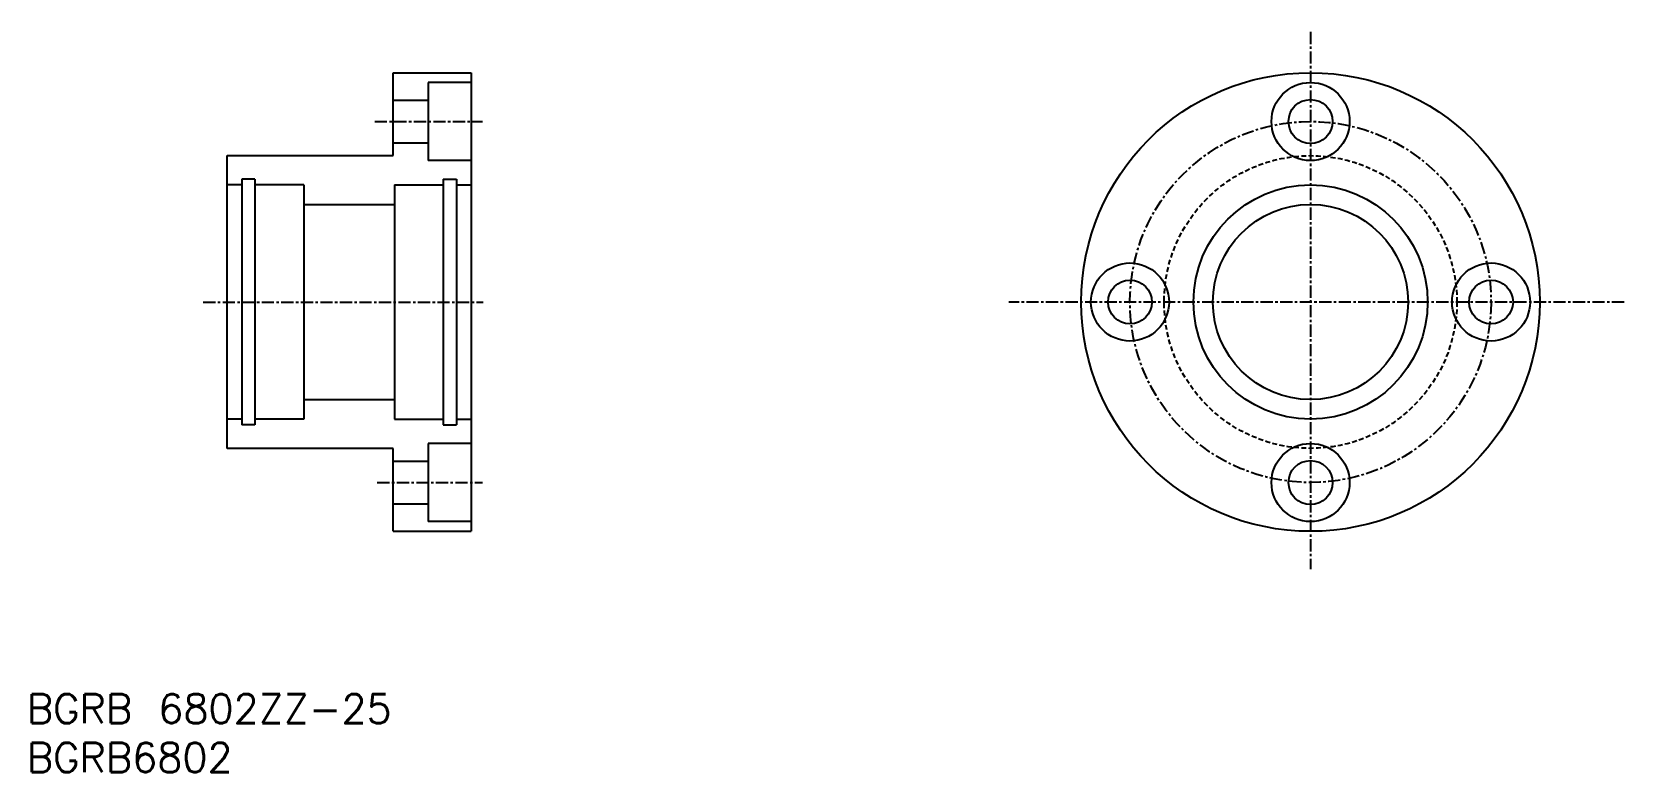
# Model space of a CAD drawing. Extents: x 45 to 208, y 37 to 113.
import ezdxf
from ezdxf.enums import TextEntityAlignment as Align

# ---------------------------------------------------------------- set-up
doc = ezdxf.new("R2010")
doc.units = 0
doc.linetypes.add('CENTER', pattern=[2, 1.25, -0.25, 0.25, -0.25])
doc.linetypes.add('DASHED', pattern=[0.75, 0.5, -0.25])
doc.layers.get('0').update_dxf_attribs({"linetype": 'CONTINUOUS'})
doc.layers.add('CENTER', color=1, linetype='CENTER')
doc.styles.get("Standard").update_dxf_attribs({"font": 'txt.shx', "bigfont": 'extfont.shx'})

msp = doc.modelspace()

# ---------------------------------------------------------------- linework, layer by layer
at = {"color": 7, "linetype": 'CONTINUOUS'}
for p, q in [((82.31, 108.98), (90.31, 108.98)), ((82.31, 100.48), (82.31, 108.98)), ((85.91, 107.98), (85.91, 99.98)), ((90.31, 107.98), (85.91, 107.98)), ((90.31, 108.98), (90.31, 61.98)), ((82.31, 106.18), (85.91, 106.18)), ((82.31, 101.78), (85.91, 101.78)), ((65.31, 70.48), (65.31, 100.48)), ((65.31, 100.48), (82.31, 100.48)), ((90.31, 99.98), (85.91, 99.98)), ((66.81, 98.08), (66.81, 72.88)), ((68.16, 98.08), (66.81, 98.08)), ((68.16, 98.08), (68.16, 72.88)), ((87.46, 98.08), (87.46, 72.88)), ((87.46, 98.08), (88.81, 98.08)), ((88.81, 98.08), (88.81, 72.88)), ((66.81, 97.48), (65.31, 97.48)), ((73.16, 97.48), (68.16, 97.48)), ((73.16, 97.48), (73.16, 73.48)), ((82.46, 97.48), (87.46, 97.48)), ((82.46, 97.48), (82.46, 73.48)), ((88.81, 97.48), (90.31, 97.48)), ((73.16, 95.48), (82.46, 95.48)), ((73.16, 75.48), (82.46, 75.48)), ((66.81, 73.48), (65.31, 73.48)), ((73.16, 73.48), (68.16, 73.48)), ((82.46, 73.48), (87.46, 73.48)), ((88.81, 73.48), (90.31, 73.48)), ((68.16, 72.88), (66.81, 72.88)), ((87.46, 72.88), (88.81, 72.88)), ((82.31, 70.48), (65.31, 70.48)), ((82.31, 61.98), (82.31, 70.48)), ((85.91, 70.98), (85.91, 62.98)), ((90.31, 70.98), (85.91, 70.98)), ((82.31, 69.18), (85.91, 69.18)), ((82.31, 64.78), (85.91, 64.78)), ((90.31, 62.98), (85.91, 62.98)), ((82.31, 61.98), (90.31, 61.98))]:
    msp.add_line(p, q, dxfattribs=at)
for centre, radius in [((176.33, 85.48), 23.5), ((176.33, 103.98), 4), ((176.33, 103.98), 2.25), ((176.33, 85.48), 12), ((176.33, 85.48), 10), ((157.83, 85.48), 4), ((194.83, 85.48), 4), ((157.83, 85.48), 2.25), ((194.83, 85.48), 2.25), ((176.33, 66.98), 4), ((176.33, 66.98), 2.25)]:
    msp.add_circle(centre, radius, dxfattribs=at)
at = {"color": 3, "linetype": 'DASHED'}
msp.add_circle((176.33, 85.48), 15, dxfattribs=at)
at = {"layer": 'CENTER', "color": 1, "linetype": 'CENTER'}
for p, q in [((176.33, 113.17), (176.33, 58.1)), ((80.44, 103.98), (91.48, 103.98)), ((62.86, 85.48), (91.54, 85.48)), ((208.47, 85.48), (145.41, 85.48)), ((80.7, 66.98), (91.48, 66.98))]:
    msp.add_line(p, q, dxfattribs=at)
msp.add_circle((176.33, 85.48), 18.5, dxfattribs=at)

# ---------------------------------------------------------------- texts
at = {"color": 7, "linetype": 'CONTINUOUS'}
for s, p in [('BGRB 6802ZZ-25', (44.78, 43.8)), ('BGRB6802', (44.78, 38.8))]:
    msp.add_text(s, height=3, dxfattribs=at).set_placement(p, align=Align.MIDDLE_LEFT)

doc.saveas('drawing.dxf')
